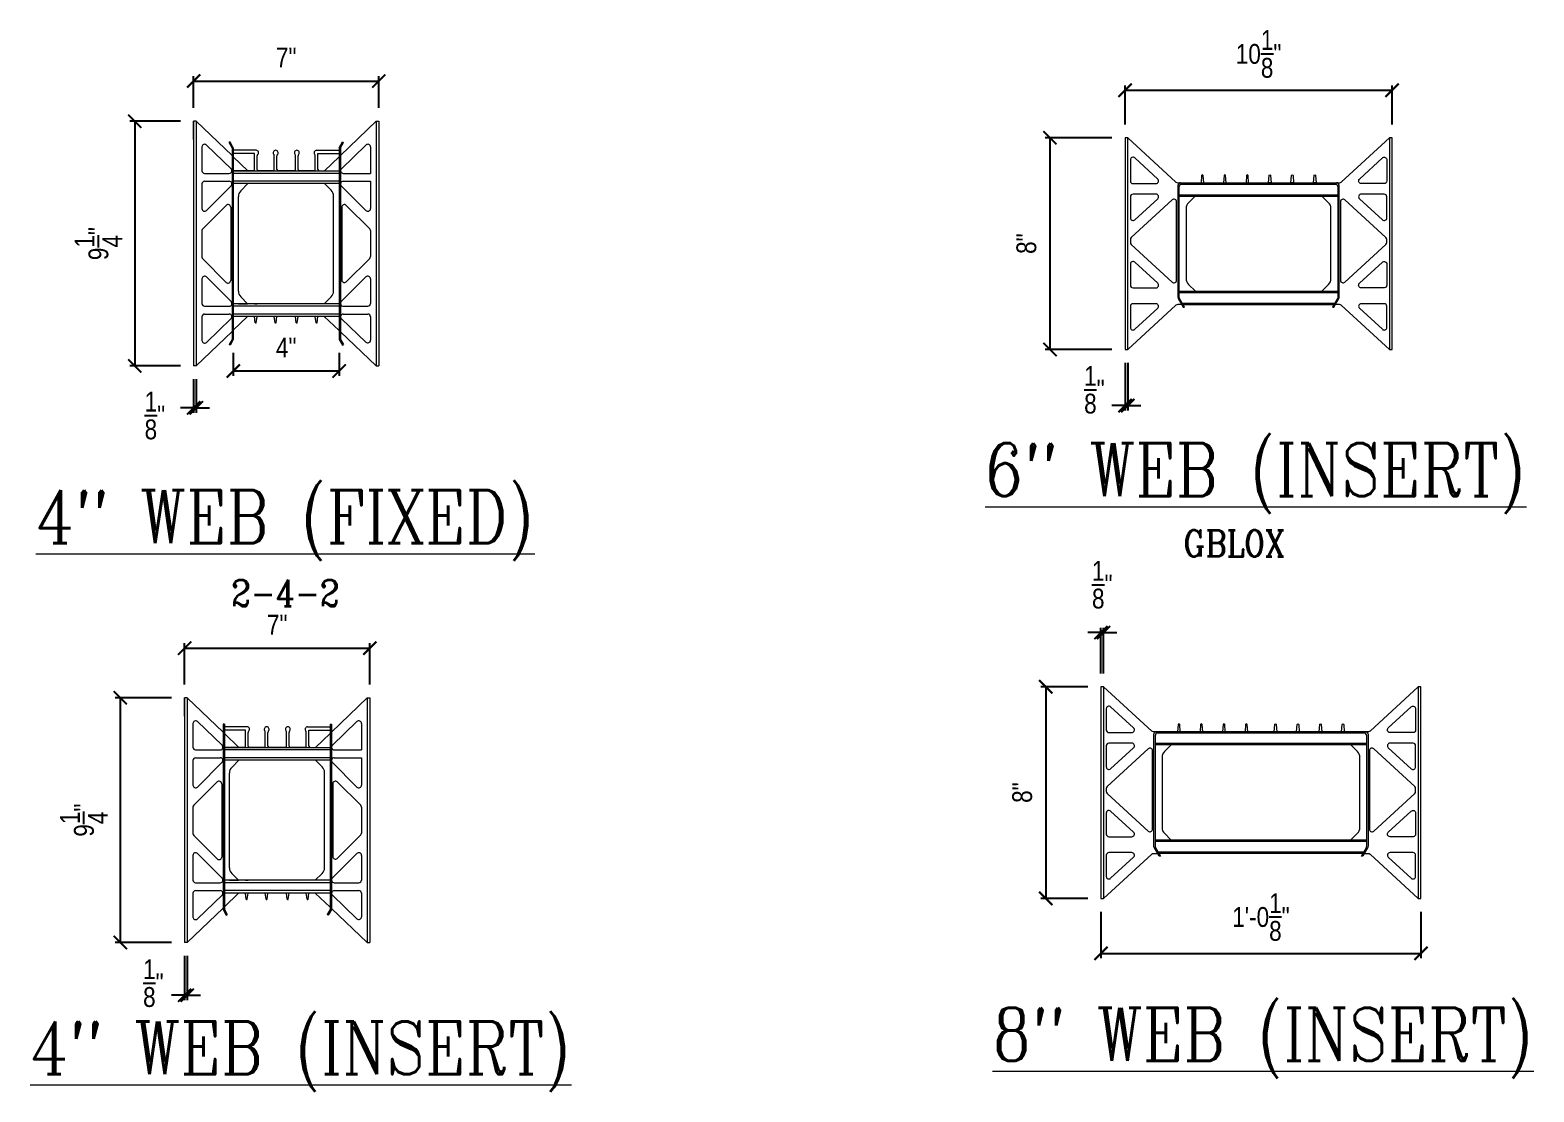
# Model space of a CAD drawing. Header units: inches. Extents: x -111.2 to -43.3, y 42.3 to 133.3.
# Drawn here: x -102.6 to -45.7, y 93.2 to 133.3 of the extents above; entities that cross this region are included whole.
import ezdxf

# ---------------------------------------------------------------- set-up
doc = ezdxf.new("R2010")
doc.units = ezdxf.units.IN
doc.header["$MEASUREMENT"] = 0
doc.layers.get('Defpoints').update_dxf_attribs({"color": 252})
doc.layers.add('DETAILS', color=7, linetype='Continuous', lineweight=13)
doc.layers.add('DIM', color=3, linetype='Continuous', lineweight=13)
doc.styles.add('ARCTEXT', font='arctext.shx', dxfattribs={"width": 0.85})
doc.styles.add('RomanC', font='romanc.shx', dxfattribs={"width": 0.85, "height": 5})
doc.dimstyles.new('ARCTEXT 1-1', dxfattribs={"dimscale": 0, "dimtxt": 1, "dimasz": 1, "dimexe": 0.1875, "dimexo": 1, "dimgap": 0.5, "dimtad": 1, "dimdec": 4, "dimzin": 3, "dimdsep": 46, "dimlunit": 4, "dimtxsty": 'ARCTEXT', "dimblk": 'ARCHTICK', "dimcen": 1, "dimclrd": 256, "dimclre": 256, "dimclrt": 256, "dimadec": 0, "dimazin": 0, "dimtfac": 1, "dimtdec": 4, "dimtofl": 0, "dimtmove": 2, "dimatfit": 3, "dimldrblk": 'arrow', "dimfxl": 0, "dimtolj": 1, "dimtzin": 0, "dimarcsym": 0})

# ---------------------------------------------------------------- blocks, each defined once
blk = doc.blocks.new('_ArchTick')
at = {"color": 0, "linetype": 'ByBlock', "const_width": 0.15}
blk.add_lwpolyline([(-0.5, -0.5), (0.5, 0.5)], dxfattribs=at)
blk = doc.blocks.new('*D222')
at = {"lineweight": -2}
for p, q in [((-62.096, 110.569), (-62.596, 110.569)), ((-62.096, 109.023), (-62.096, 110.756)), ((-61.996, 109.023), (-61.996, 110.756)), ((-61.996, 110.569), (-61.496, 110.569))]:
    blk.add_line(p, q, dxfattribs=at)
at = {"layer": 'Defpoints', "color": 0}
for p in [(-61.996, 110.569), (-62.096, 108.523), (-61.996, 108.523)]:
    blk.add_point(p, dxfattribs=at)
at = {"lineweight": -2, "xscale": 0.5, "yscale": 0.5, "zscale": 0.5}
blk.add_blockref('_ArchTick', (-62.096, 110.569), dxfattribs=at)
at = {"lineweight": -2, "xscale": 0.5, "yscale": 0.5, "zscale": 0.5, "rotation": 180}
blk.add_blockref('_ArchTick', (-61.996, 110.569), dxfattribs=at)
at = {"insert": (-62.046, 112.381), "char_height": 0.75, "attachment_point": 5, "style": 'ARCTEXT'}
blk.add_mtext('\\A1;{\\H1.000000x;\\S1/8;}"', dxfattribs=at)
blk = doc.blocks.new('arrow')
at = {"layer": 'DIM'}
blk.add_hatch(color=253, dxfattribs=at).paths.add_polyline_path([(-2, 0.5), (-2, -0.5), (0, 0)])
at = {"layer": 'DIM', "lineweight": 9}
for points in [[(-2, 0.98), (-2, 0.5), (-2.47, 0.62)], [(0.37, 0.09), (0, 0)], [(0.37, -0.09), (0, 0)], [(-2, -0.98), (-2, -0.5), (-2.47, -0.62)]]:
    blk.add_lwpolyline(points, dxfattribs=at)
at = {"layer": 'DIM', "lineweight": 15}
blk.add_lwpolyline([(0, 0), (-2, -0.5), (-2, 0.5), (0, 0)], dxfattribs=at)
blk = doc.blocks.new('*D227')
at = {"lineweight": -2}
for p, q in [((-96.402, 130.396), (-96.402, 131.601)), ((-96.402, 131.414), (-89.402, 131.414)), ((-89.402, 130.396), (-89.402, 131.601))]:
    blk.add_line(p, q, dxfattribs=at)
at = {"layer": 'Defpoints', "color": 0}
for p in [(-89.402, 131.414), (-96.402, 129.896), (-89.402, 129.896)]:
    blk.add_point(p, dxfattribs=at)
at = {"lineweight": -2, "xscale": 0.5, "yscale": 0.5, "zscale": 0.5, "rotation": 180}
blk.add_blockref('_ArchTick', (-96.402, 131.414), dxfattribs=at)
at = {"lineweight": -2, "xscale": 0.5, "yscale": 0.5, "zscale": 0.5}
blk.add_blockref('_ArchTick', (-89.402, 131.414), dxfattribs=at)
at = {"insert": (-92.902, 132.302), "char_height": 0.75, "attachment_point": 5, "style": 'ARCTEXT'}
blk.add_mtext('\\A1;7"', dxfattribs=at)
blk = doc.blocks.new('*D228')
at = {"lineweight": -2}
for p, q in [((-96.902, 129.896), (-98.818, 129.896)), ((-98.63, 129.896), (-98.63, 120.646)), ((-96.902, 120.646), (-98.818, 120.646))]:
    blk.add_line(p, q, dxfattribs=at)
at = {"layer": 'Defpoints', "color": 0}
for p in [(-96.402, 129.896), (-98.63, 120.646), (-96.402, 120.646)]:
    blk.add_point(p, dxfattribs=at)
at = {"lineweight": -2, "xscale": 0.5, "yscale": 0.5, "zscale": 0.5}
for p, rotation in [((-98.63, 129.896), 90), ((-98.63, 120.646), 270)]:
    blk.add_blockref('_ArchTick', p, dxfattribs=dict(at, rotation=rotation))
at = {"insert": (-100.005, 125.271), "char_height": 0.75, "attachment_point": 5, "rotation": 90, "style": 'ARCTEXT'}
blk.add_mtext('\\A1;9{\\H1.000000x;\\S1/4;}"', dxfattribs=at)
blk = doc.blocks.new('*D229')
at = {"lineweight": -2}
for p, q in [((-96.402, 120.146), (-96.402, 118.878)), ((-96.302, 120.146), (-96.302, 118.878)), ((-96.402, 119.066), (-96.902, 119.066)), ((-96.302, 119.066), (-95.802, 119.066))]:
    blk.add_line(p, q, dxfattribs=at)
at = {"layer": 'Defpoints', "color": 0}
for p in [(-96.402, 120.646), (-96.302, 120.646), (-96.302, 119.066)]:
    blk.add_point(p, dxfattribs=at)
at = {"lineweight": -2, "xscale": 0.5, "yscale": 0.5, "zscale": 0.5}
blk.add_blockref('_ArchTick', (-96.402, 119.066), dxfattribs=at)
at = {"lineweight": -2, "xscale": 0.5, "yscale": 0.5, "zscale": 0.5, "rotation": 180}
blk.add_blockref('_ArchTick', (-96.302, 119.066), dxfattribs=at)
at = {"insert": (-97.868, 118.775), "char_height": 0.75, "attachment_point": 5, "style": 'ARCTEXT'}
blk.add_mtext('\\A1;{\\H1.000000x;\\S1/8;}"', dxfattribs=at)
blk = doc.blocks.new('*D230')
at = {"lineweight": -2}
for p, q in [((-94.902, 121.148), (-94.902, 120.27)), ((-90.902, 121.148), (-90.902, 120.27)), ((-94.902, 120.457), (-90.902, 120.457))]:
    blk.add_line(p, q, dxfattribs=at)
at = {"layer": 'Defpoints', "color": 0}
for p in [(-94.902, 121.648), (-90.902, 121.648), (-90.902, 120.457)]:
    blk.add_point(p, dxfattribs=at)
at = {"lineweight": -2, "xscale": 0.5, "yscale": 0.5, "zscale": 0.5, "rotation": 180}
blk.add_blockref('_ArchTick', (-94.902, 120.457), dxfattribs=at)
at = {"lineweight": -2, "xscale": 0.5, "yscale": 0.5, "zscale": 0.5}
blk.add_blockref('_ArchTick', (-90.902, 120.457), dxfattribs=at)
at = {"insert": (-92.902, 121.345), "char_height": 0.75, "attachment_point": 5, "style": 'ARCTEXT'}
blk.add_mtext('\\A1;4"', dxfattribs=at)
blk = doc.blocks.new('*D231')
at = {"lineweight": -2}
for p, q in [((-97.242, 108.108), (-99.365, 108.108)), ((-99.177, 108.108), (-99.177, 98.858)), ((-97.242, 98.858), (-99.365, 98.858))]:
    blk.add_line(p, q, dxfattribs=at)
at = {"layer": 'Defpoints', "color": 0}
for p in [(-96.742, 108.108), (-99.177, 98.858), (-96.742, 98.858)]:
    blk.add_point(p, dxfattribs=at)
at = {"lineweight": -2, "xscale": 0.5, "yscale": 0.5, "zscale": 0.5}
for p, rotation in [((-99.177, 108.108), 90), ((-99.177, 98.858), 270)]:
    blk.add_blockref('_ArchTick', p, dxfattribs=dict(at, rotation=rotation))
at = {"insert": (-100.552, 103.483), "char_height": 0.75, "attachment_point": 5, "rotation": 90, "style": 'ARCTEXT'}
blk.add_mtext('\\A1;9{\\H1.000000x;\\S1/4;}"', dxfattribs=at)
blk = doc.blocks.new('*D232')
at = {"lineweight": -2}
for p, q in [((-96.742, 98.358), (-96.742, 96.677)), ((-96.642, 98.358), (-96.642, 96.677)), ((-96.742, 96.865), (-97.242, 96.865)), ((-96.642, 96.865), (-96.142, 96.865))]:
    blk.add_line(p, q, dxfattribs=at)
at = {"layer": 'Defpoints', "color": 0}
for p in [(-96.742, 98.858), (-96.642, 98.858), (-96.642, 96.865)]:
    blk.add_point(p, dxfattribs=at)
at = {"lineweight": -2, "xscale": 0.5, "yscale": 0.5, "zscale": 0.5}
blk.add_blockref('_ArchTick', (-96.742, 96.865), dxfattribs=at)
at = {"lineweight": -2, "xscale": 0.5, "yscale": 0.5, "zscale": 0.5, "rotation": 180}
blk.add_blockref('_ArchTick', (-96.642, 96.865), dxfattribs=at)
at = {"insert": (-97.926, 97.324), "char_height": 0.75, "attachment_point": 5, "style": 'ARCTEXT'}
blk.add_mtext('\\A1;{\\H1.000000x;\\S1/8;}"', dxfattribs=at)
blk = doc.blocks.new('*D233')
at = {"lineweight": -2}
for p, q in [((-96.742, 108.608), (-96.742, 110.17)), ((-96.742, 109.983), (-89.742, 109.983)), ((-89.742, 108.608), (-89.742, 110.17))]:
    blk.add_line(p, q, dxfattribs=at)
at = {"layer": 'Defpoints', "color": 0}
for p in [(-89.742, 109.983), (-96.742, 108.108), (-89.742, 108.108)]:
    blk.add_point(p, dxfattribs=at)
at = {"lineweight": -2, "xscale": 0.5, "yscale": 0.5, "zscale": 0.5, "rotation": 180}
blk.add_blockref('_ArchTick', (-96.742, 109.983), dxfattribs=at)
at = {"lineweight": -2, "xscale": 0.5, "yscale": 0.5, "zscale": 0.5}
blk.add_blockref('_ArchTick', (-89.742, 109.983), dxfattribs=at)
at = {"insert": (-93.242, 110.871), "char_height": 0.75, "attachment_point": 5, "style": 'ARCTEXT'}
blk.add_mtext('\\A1;7"', dxfattribs=at)
blk = doc.blocks.new('*D234')
at = {"lineweight": -2}
for p, q in [((-61.683, 129.269), (-64.211, 129.269)), ((-64.024, 129.269), (-64.024, 121.269)), ((-61.683, 121.269), (-64.211, 121.269))]:
    blk.add_line(p, q, dxfattribs=at)
at = {"layer": 'Defpoints', "color": 0}
for p in [(-61.183, 129.269), (-64.024, 121.269), (-61.183, 121.269)]:
    blk.add_point(p, dxfattribs=at)
at = {"lineweight": -2, "xscale": 0.5, "yscale": 0.5, "zscale": 0.5}
for p, rotation in [((-64.024, 129.269), 90), ((-64.024, 121.269), 270)]:
    blk.add_blockref('_ArchTick', p, dxfattribs=dict(at, rotation=rotation))
at = {"insert": (-64.912, 125.269), "char_height": 0.75, "attachment_point": 5, "rotation": 90, "style": 'ARCTEXT'}
blk.add_mtext('\\A1;8"', dxfattribs=at)
blk = doc.blocks.new('*D235')
at = {"lineweight": -2}
for p, q in [((-61.183, 129.769), (-61.183, 131.252)), ((-61.183, 131.065), (-51.088, 131.065)), ((-51.088, 129.769), (-51.088, 131.252))]:
    blk.add_line(p, q, dxfattribs=at)
at = {"layer": 'Defpoints', "color": 0}
for p in [(-51.088, 131.065), (-61.183, 129.269), (-51.088, 129.269)]:
    blk.add_point(p, dxfattribs=at)
at = {"lineweight": -2, "xscale": 0.5, "yscale": 0.5, "zscale": 0.5, "rotation": 180}
blk.add_blockref('_ArchTick', (-61.183, 131.065), dxfattribs=at)
at = {"lineweight": -2, "xscale": 0.5, "yscale": 0.5, "zscale": 0.5}
blk.add_blockref('_ArchTick', (-51.088, 131.065), dxfattribs=at)
at = {"insert": (-56.136, 132.44), "char_height": 0.75, "attachment_point": 5, "style": 'ARCTEXT'}
blk.add_mtext('\\A1;10{\\H1.000000x;\\S1/8;}"', dxfattribs=at)
blk = doc.blocks.new('*D236')
at = {"lineweight": -2}
for p, q in [((-61.183, 120.769), (-61.183, 118.963)), ((-61.083, 120.769), (-61.083, 118.963)), ((-61.183, 119.15), (-61.683, 119.15)), ((-61.083, 119.15), (-60.583, 119.15))]:
    blk.add_line(p, q, dxfattribs=at)
at = {"layer": 'Defpoints', "color": 0}
for p in [(-61.183, 121.269), (-61.083, 121.269), (-61.083, 119.15)]:
    blk.add_point(p, dxfattribs=at)
at = {"lineweight": -2, "xscale": 0.5, "yscale": 0.5, "zscale": 0.5}
blk.add_blockref('_ArchTick', (-61.183, 119.15), dxfattribs=at)
at = {"lineweight": -2, "xscale": 0.5, "yscale": 0.5, "zscale": 0.5, "rotation": 180}
blk.add_blockref('_ArchTick', (-61.083, 119.15), dxfattribs=at)
at = {"insert": (-62.344, 119.749), "char_height": 0.75, "attachment_point": 5, "style": 'ARCTEXT'}
blk.add_mtext('\\A1;{\\H1.000000x;\\S1/8;}"', dxfattribs=at)
blk = doc.blocks.new('*D237')
at = {"lineweight": -2}
for p, q in [((-62.596, 108.523), (-64.371, 108.523)), ((-64.183, 108.523), (-64.183, 100.523)), ((-62.596, 100.523), (-64.371, 100.523))]:
    blk.add_line(p, q, dxfattribs=at)
at = {"layer": 'Defpoints', "color": 0}
for p in [(-62.096, 108.523), (-64.183, 100.523), (-62.096, 100.523)]:
    blk.add_point(p, dxfattribs=at)
at = {"lineweight": -2, "xscale": 0.5, "yscale": 0.5, "zscale": 0.5}
for p, rotation in [((-64.183, 108.523), 90), ((-64.183, 100.523), 270)]:
    blk.add_blockref('_ArchTick', p, dxfattribs=dict(at, rotation=rotation))
at = {"insert": (-65.071, 104.523), "char_height": 0.75, "attachment_point": 5, "rotation": 90, "style": 'ARCTEXT'}
blk.add_mtext('\\A1;8"', dxfattribs=at)
blk = doc.blocks.new('*D238')
at = {"lineweight": -2}
for p, q in [((-62.096, 100.023), (-62.096, 98.261)), ((-49.996, 100.023), (-49.996, 98.261)), ((-62.096, 98.448), (-49.996, 98.448))]:
    blk.add_line(p, q, dxfattribs=at)
at = {"layer": 'Defpoints', "color": 0}
for p in [(-62.096, 100.523), (-49.996, 100.523), (-49.996, 98.448)]:
    blk.add_point(p, dxfattribs=at)
at = {"lineweight": -2, "xscale": 0.5, "yscale": 0.5, "zscale": 0.5, "rotation": 180}
blk.add_blockref('_ArchTick', (-62.096, 98.448), dxfattribs=at)
at = {"lineweight": -2, "xscale": 0.5, "yscale": 0.5, "zscale": 0.5}
blk.add_blockref('_ArchTick', (-49.996, 98.448), dxfattribs=at)
at = {"insert": (-56.046, 99.823), "char_height": 0.75, "attachment_point": 5, "style": 'ARCTEXT'}
blk.add_mtext('\\A1;1\'-0{\\H1.000000x;\\S1/8;}"', dxfattribs=at)

msp = doc.modelspace()

# ---------------------------------------------------------------- linework, layer by layer
at = {"layer": 'DETAILS', "color": 6, "lineweight": 20}
for p, q in [((-96.40174, 129.8965), (-96.40174, 120.6465)), ((-96.40174, 129.20007), (-96.40174, 129.8965)), ((-96.30174, 129.8965), (-96.40174, 129.8965)), ((-96.30174, 129.8965), (-96.30174, 120.6465)), ((-94.95174, 128.59496), (-96.30174, 129.8965)), ((-90.85174, 128.59496), (-89.50174, 129.8965)), ((-89.50174, 129.8965), (-89.50174, 120.6465)), ((-89.50174, 129.8965), (-89.40174, 129.8965)), ((-89.40174, 129.8965), (-89.40174, 120.6465)), ((-95.02674, 129.11232), (-95.06424, 129.09067)), ((-94.95174, 128.89582), (-95.06424, 129.09067)), ((-94.90174, 128.89582), (-95.02674, 129.11232)), ((-90.90174, 128.89582), (-90.77674, 129.11232)), ((-90.85174, 128.89582), (-90.73924, 129.09067)), ((-90.77674, 129.11232), (-90.73924, 129.09067)), ((-96.08661, 128.92352), (-96.08661, 128.0265)), ((-94.98678, 128.09849), (-95.9172, 128.99551)), ((-94.95174, 128.89582), (-94.95174, 121.64779)), ((-94.90174, 128.89582), (-94.90174, 121.64779)), ((-94.03372, 128.79582), (-94.90174, 128.79582)), ((-94.10174, 128.67082), (-94.90174, 128.67082)), ((-94.35174, 128.0165), (-94.90174, 128.54676)), ((-94.10174, 128.0665), (-94.10174, 128.67082)), ((-94.00174, 128.0665), (-94.00174, 128.58439)), ((-93.35174, 128.0665), (-93.35174, 128.58439)), ((-93.25174, 128.0665), (-93.25174, 128.58439)), ((-92.55174, 128.0665), (-92.55174, 128.58439)), ((-92.45174, 128.0665), (-92.45174, 128.58439)), ((-91.80174, 128.0665), (-91.80174, 128.58439)), ((-91.75174, 128.79582), (-90.90174, 128.79582)), ((-91.70174, 128.0665), (-91.70174, 128.67082)), ((-91.70174, 128.67082), (-90.90174, 128.67082)), ((-91.45174, 128.0165), (-90.90174, 128.54676)), ((-90.90174, 128.89582), (-90.90174, 121.64779)), ((-90.85174, 128.89582), (-90.85174, 121.64779)), ((-90.81669, 128.09849), (-89.88627, 128.99551)), ((-89.71686, 128.92352), (-89.71686, 127.9265)), ((-94.90174, 128.0165), (-94.35174, 128.0165)), ((-94.15174, 128.0165), (-94.90174, 128.0165)), ((-94.90174, 128.0165), (-90.90174, 128.0165)), ((-94.15174, 128.0165), (-93.95174, 128.0165)), ((-93.40174, 128.0165), (-93.95174, 128.0165)), ((-93.40174, 128.0165), (-93.20174, 128.0165)), ((-92.60174, 128.0165), (-93.20174, 128.0165)), ((-92.60174, 128.0165), (-92.40174, 128.0165)), ((-91.85174, 128.0165), (-92.40174, 128.0165)), ((-91.85174, 128.0165), (-91.65174, 128.0165)), ((-91.65174, 128.0165), (-91.45174, 128.0165)), ((-96.08661, 127.5265), (-96.08661, 126.59305)), ((-95.98661, 127.9265), (-95.05619, 127.9265)), ((-95.98661, 127.6265), (-95.05316, 127.6265)), ((-94.98245, 127.45579), (-95.9159, 126.52234)), ((-90.90174, 127.9265), (-94.90174, 127.9265)), ((-90.90174, 127.6265), (-94.90174, 127.6265)), ((-90.90174, 127.5365), (-94.90174, 127.5365)), ((-94.35174, 127.5365), (-94.62387, 127.26437)), ((-91.45174, 127.5365), (-91.1996, 127.28437)), ((-90.82102, 127.45579), (-89.88757, 126.52234)), ((-90.75031, 127.6265), (-89.71686, 127.6265)), ((-90.74728, 127.9265), (-89.71686, 127.9265)), ((-89.71686, 127.6265), (-89.71686, 126.59305)), ((-94.71174, 123.47076), (-94.71174, 127.05224)), ((-91.11174, 123.47076), (-91.11174, 127.07224)), ((-95.17245, 126.71579), (-96.05732, 125.83092)), ((-95.00174, 126.64508), (-95.00174, 123.87792)), ((-90.80174, 126.64508), (-90.80174, 123.89792)), ((-90.63102, 126.71579), (-89.74615, 125.83092)), ((-96.08661, 125.76021), (-96.08661, 124.76279)), ((-89.71686, 125.76021), (-89.71686, 124.78279)), ((-95.17245, 123.80721), (-96.05732, 124.69208)), ((-90.63102, 123.82721), (-89.74615, 124.71208)), ((-94.98245, 123.07721), (-95.9159, 124.01066)), ((-90.82102, 123.07721), (-89.88757, 124.01066)), ((-96.08661, 123.93995), (-96.08661, 123.0065)), ((-89.71686, 123.93995), (-89.71686, 123.0065)), ((-95.98661, 122.9065), (-95.05316, 122.9065)), ((-90.90174, 122.9965), (-94.90174, 122.9965)), ((-90.90174, 122.9065), (-94.90174, 122.9065)), ((-94.71174, 122.9965), (-94.36174, 122.9965)), ((-94.36174, 122.9965), (-94.62387, 123.25863)), ((-94.10174, 122.9965), (-94.00174, 122.9965)), ((-91.46174, 122.9965), (-91.1996, 123.25863)), ((-90.75031, 122.9065), (-89.81686, 122.9065)), ((-96.08661, 122.5065), (-96.08661, 121.60967)), ((-95.98661, 122.6065), (-95.0562, 122.6065)), ((-94.9868, 122.4345), (-95.91721, 121.53767)), ((-90.90174, 122.6065), (-94.90174, 122.6065)), ((-90.90174, 122.5165), (-94.90174, 122.5165)), ((-94.36174, 122.5165), (-94.90174, 121.99598)), ((-94.07135, 122.28258), (-94.10174, 122.5165)), ((-94.03212, 122.28258), (-94.00174, 122.5165)), ((-93.32135, 122.28258), (-93.35174, 122.5165)), ((-93.28212, 122.28258), (-93.25174, 122.5165)), ((-92.52135, 122.28258), (-92.55174, 122.5165)), ((-92.48212, 122.28258), (-92.45174, 122.5165)), ((-91.77135, 122.28258), (-91.80174, 122.5165)), ((-91.73212, 122.28258), (-91.70174, 122.5165)), ((-91.46174, 122.5165), (-90.90174, 121.98221)), ((-90.81542, 122.43415), (-89.88589, 121.5473)), ((-90.74639, 122.6065), (-89.81686, 122.6065)), ((-89.71686, 122.5065), (-89.71686, 121.61966)), ((-94.95174, 121.94779), (-96.30174, 120.6465)), ((-90.85174, 121.93451), (-89.50174, 120.6465)), ((-94.95174, 121.64779), (-95.06424, 121.45293)), ((-95.02674, 121.43128), (-95.06424, 121.45293)), ((-94.90174, 121.64779), (-95.02674, 121.43128)), ((-90.90174, 121.64779), (-90.77674, 121.43128)), ((-90.85174, 121.64779), (-90.73924, 121.45293)), ((-90.77674, 121.43128), (-90.73924, 121.45293)), ((-96.30174, 120.6465), (-96.40174, 120.6465)), ((-89.50174, 120.6465), (-89.40174, 120.6465)), ((-96.742, 108.10845), (-96.742, 98.85845)), ((-96.742, 107.41202), (-96.742, 108.10845)), ((-96.642, 108.10845), (-96.742, 108.10845)), ((-96.642, 108.10845), (-96.642, 98.85845)), ((-95.292, 106.80691), (-96.642, 108.10845)), ((-91.192, 106.80691), (-89.842, 108.10845)), ((-89.842, 108.10845), (-89.842, 98.85845)), ((-89.842, 108.10845), (-89.742, 108.10845)), ((-89.742, 108.10845), (-89.742, 98.85845)), ((-96.42687, 107.13547), (-96.42687, 106.23845)), ((-95.32704, 106.31044), (-96.25746, 107.20746)), ((-95.292, 107.10776), (-95.292, 100.10845)), ((-95.242, 107.10776), (-95.292, 107.10776)), ((-95.242, 107.10776), (-95.242, 100.10845)), ((-94.37398, 107.00776), (-95.242, 107.00776)), ((-92.092, 107.00776), (-91.242, 107.00776)), ((-91.242, 107.10776), (-91.242, 100.10845)), ((-91.242, 107.10776), (-91.192, 107.10776)), ((-91.192, 107.10776), (-91.192, 100.10845)), ((-91.15695, 106.31044), (-90.22653, 107.20746)), ((-90.05713, 107.13547), (-90.05713, 106.13845)), ((-94.442, 106.88276), (-95.242, 106.88276)), ((-94.692, 106.22845), (-95.242, 106.7587)), ((-94.442, 106.27845), (-94.442, 106.88276)), ((-94.342, 106.27845), (-94.342, 106.79633)), ((-93.692, 106.27845), (-93.692, 106.79633)), ((-93.592, 106.27845), (-93.592, 106.79633)), ((-92.892, 106.27845), (-92.892, 106.79633)), ((-92.792, 106.27845), (-92.792, 106.79633)), ((-92.142, 106.27845), (-92.142, 106.79633)), ((-92.042, 106.27845), (-92.042, 106.88276)), ((-92.042, 106.88276), (-91.242, 106.88276)), ((-91.792, 106.22845), (-91.242, 106.7587)), ((-96.32687, 106.13845), (-95.39645, 106.13845)), ((-96.32687, 105.83845), (-95.39342, 105.83845)), ((-95.242, 106.22845), (-94.692, 106.22845)), ((-94.492, 106.22845), (-95.242, 106.22845)), ((-95.242, 106.22845), (-91.242, 106.22845)), ((-91.242, 106.13845), (-95.242, 106.13845)), ((-91.242, 105.83845), (-95.242, 105.83845)), ((-94.492, 106.22845), (-94.292, 106.22845)), ((-93.742, 106.22845), (-94.292, 106.22845)), ((-93.742, 106.22845), (-93.542, 106.22845)), ((-92.942, 106.22845), (-93.542, 106.22845)), ((-92.942, 106.22845), (-92.742, 106.22845)), ((-92.192, 106.22845), (-92.742, 106.22845)), ((-92.192, 106.22845), (-91.992, 106.22845)), ((-91.992, 106.22845), (-91.792, 106.22845)), ((-91.09058, 105.83845), (-90.05713, 105.83845)), ((-91.08755, 106.13845), (-90.05713, 106.13845)), ((-90.05713, 105.83845), (-90.05713, 104.805)), ((-96.42687, 105.73845), (-96.42687, 104.805)), ((-95.32271, 105.66774), (-96.25616, 104.73429)), ((-91.242, 105.74845), (-95.242, 105.74845)), ((-95.052, 101.68271), (-95.052, 105.26418)), ((-94.692, 105.74845), (-94.96413, 105.47632)), ((-91.792, 105.74845), (-91.53987, 105.49632)), ((-91.452, 101.68271), (-91.452, 105.28418)), ((-91.16129, 105.66774), (-90.22784, 104.73429)), ((-95.51271, 104.92774), (-96.39758, 104.04287)), ((-95.342, 104.85703), (-95.342, 102.08987)), ((-91.142, 104.85703), (-91.142, 102.10987)), ((-90.97129, 104.92774), (-90.08642, 104.04287)), ((-96.42687, 103.97215), (-96.42687, 102.97474)), ((-90.05713, 103.97215), (-90.05713, 102.99474)), ((-90.97129, 102.03916), (-90.08642, 102.92403)), ((-95.51271, 102.01916), (-96.39758, 102.90403)), ((-96.42687, 102.1519), (-96.42687, 101.21845)), ((-95.32271, 101.28916), (-96.25616, 102.22261)), ((-91.16129, 101.28916), (-90.22784, 102.22261)), ((-90.05713, 102.1519), (-90.05713, 101.21845)), ((-94.702, 101.20845), (-94.96413, 101.47058)), ((-91.802, 101.20845), (-91.53987, 101.47058)), ((-96.42687, 100.71845), (-96.42687, 99.82161)), ((-96.32687, 101.11845), (-95.39342, 101.11845)), ((-96.32687, 100.81845), (-95.39646, 100.81845)), ((-91.242, 101.20845), (-95.242, 101.20845)), ((-91.242, 101.11845), (-95.242, 101.11845)), ((-91.242, 100.81845), (-95.242, 100.81845)), ((-91.242, 100.72845), (-95.242, 100.72845)), ((-94.702, 100.72845), (-95.242, 100.20793)), ((-95.052, 101.20845), (-94.702, 101.20845)), ((-94.442, 101.20845), (-94.342, 101.20845)), ((-94.41161, 100.49453), (-94.442, 100.72845)), ((-94.37239, 100.49453), (-94.342, 100.72845)), ((-93.66161, 100.49453), (-93.692, 100.72845)), ((-93.62239, 100.49453), (-93.592, 100.72845)), ((-92.86161, 100.49453), (-92.892, 100.72845)), ((-92.82239, 100.49453), (-92.792, 100.72845)), ((-92.11161, 100.49453), (-92.142, 100.72845)), ((-92.07239, 100.49453), (-92.042, 100.72845)), ((-91.802, 100.72845), (-91.242, 100.19416)), ((-91.09058, 101.11845), (-90.15713, 101.11845)), ((-91.08665, 100.81845), (-90.15713, 100.81845)), ((-90.05713, 100.71845), (-90.05713, 99.8316)), ((-95.292, 100.15974), (-96.642, 98.85845)), ((-95.32706, 100.64645), (-96.25747, 99.74962)), ((-95.292, 100.10845), (-95.167, 99.89194)), ((-95.242, 100.10845), (-95.1295, 99.91359)), ((-91.242, 100.10845), (-91.3545, 99.91359)), ((-91.192, 100.10845), (-91.317, 99.89194)), ((-91.192, 100.14646), (-89.842, 98.85845)), ((-91.15568, 100.6461), (-90.22616, 99.75925)), ((-95.167, 99.89194), (-95.1295, 99.91359)), ((-91.317, 99.89194), (-91.3545, 99.91359)), ((-96.642, 98.85845), (-96.742, 98.85845)), ((-89.842, 98.85845), (-89.742, 98.85845))]:
    msp.add_line(p, q, dxfattribs=at)
for points in [[(-61.08336, 129.26924), (-61.18336, 129.26924), (-61.18336, 121.26924), (-61.08336, 121.26924)], [(-59.13336, 127.11924), (-58.73336, 127.11924), (-56.13551, 127.11924), (-53.53766, 127.11924), (-53.13766, 127.11924)], [(-59.13336, 127.06924), (-58.73336, 127.06924), (-56.13551, 127.06924), (-53.53766, 127.06924), (-53.13766, 127.06924)], [(-59.13336, 123.46924), (-58.73336, 123.46924), (-56.13551, 123.46924), (-53.53766, 123.46924), (-53.13766, 123.46924)], [(-59.13336, 123.41924), (-58.73336, 123.41924), (-56.13551, 123.41924), (-53.53766, 123.41924), (-53.13766, 123.41924)], [(-59.01908, 123.01924), (-58.73336, 123.01924), (-56.13551, 123.01924), (-53.53766, 123.01924), (-53.25195, 123.01924)], [(-58.99051, 122.96924), (-58.73336, 122.96924), (-56.13551, 122.96924), (-53.53766, 122.96924), (-53.28052, 122.96924)], [(-61.9961, 108.52332), (-61.9961, 100.52332)], [(-50.0961, 108.52332), (-50.0961, 100.52332)], [(-52.0461, 106.37332), (-56.0461, 106.37332), (-60.0461, 106.37332)], [(-52.0961, 106.82332), (-56.0461, 106.82332), (-59.9961, 106.82332)], [(-52.0461, 106.32332), (-56.0461, 106.32332), (-60.0461, 106.32332)], [(-52.0461, 102.72332), (-56.0461, 102.72332), (-60.0461, 102.72332)], [(-52.0461, 102.67332), (-56.0461, 102.67332), (-60.0461, 102.67332)], [(-52.16039, 102.27332), (-56.0461, 102.27332), (-59.93181, 102.27332)], [(-52.18896, 102.22332), (-56.0461, 102.22332), (-59.90324, 102.22332)]]:
    msp.add_lwpolyline(points, dxfattribs=at)
for points in [[(-59.04051, 122.96924), (-59.19439, 122.96924, 0.18796016), (-59.26206, 122.94287), (-61.08336, 121.26924), (-61.08336, 129.26924), (-59.26206, 127.59561, 0.18796016), (-59.19439, 127.56924), (-59.08336, 127.56924), (-58.73336, 127.56924), (-56.13551, 127.56924), (-53.53766, 127.56924), (-53.18766, 127.56924), (-53.07663, 127.56924, 0.18796016), (-53.00897, 127.59561), (-51.18766, 129.26924)], [(-51.18766, 121.26924), (-51.08766, 121.26924), (-51.08766, 129.26924), (-51.18766, 129.26924), (-51.18766, 121.26924), (-53.00897, 122.94287, 0.18796016), (-53.07663, 122.96924), (-53.23052, 122.96924)], [(-59.08336, 127.56924, 0.41421356), (-59.18336, 127.46924), (-59.18336, 123.2458, 0.1305202), (-59.17019, 123.19618), (-58.98336, 122.86924), (-58.93336, 122.86924), (-59.12019, 123.19618, -0.1305202), (-59.13336, 123.2458), (-59.13336, 127.41924, -0.41421356), (-59.03336, 127.51924), (-58.73336, 127.51924), (-56.13551, 127.51924), (-53.53766, 127.51924), (-53.23766, 127.51924, -0.41421356), (-53.13766, 127.41924), (-53.13766, 123.2458, -0.1305202), (-53.15084, 123.19618), (-53.33766, 122.86924), (-53.28766, 122.86924), (-53.10084, 123.19618, 0.1305202), (-53.08766, 123.2458), (-53.08766, 127.46924, 0.41421356), (-53.18766, 127.56924)], [(-58.3112, 127.56924), (-58.2112, 127.56924), (-58.23134, 127.842, 0.919485), (-58.29113, 127.84204), (-58.31162, 127.56924)], [(-57.46094, 127.56924), (-57.36094, 127.56924), (-57.38108, 127.842, 0.919485), (-57.44087, 127.84204), (-57.46136, 127.56924)], [(-56.61051, 127.56924), (-56.51051, 127.56924), (-56.53066, 127.842, 0.919485), (-56.59045, 127.84204), (-56.61094, 127.56924)], [(-55.66051, 127.56924), (-55.76051, 127.56924), (-55.74037, 127.842, -0.919485), (-55.68058, 127.84204), (-55.66009, 127.56924)], [(-54.81009, 127.56924), (-54.91009, 127.56924), (-54.88994, 127.842, -0.919485), (-54.83015, 127.84204), (-54.80966, 127.56924)], [(-53.95983, 127.56924), (-54.05983, 127.56924), (-54.03968, 127.842, -0.919485), (-53.97989, 127.84204), (-53.9594, 127.56924)], [(-58.53336, 127.06924), (-58.78549, 126.81711, 0.19891237), (-58.87336, 126.60498), (-58.87336, 123.9435, 0.19891237), (-58.78549, 123.73137), (-58.52336, 123.46924)], [(-53.74766, 123.46924), (-53.48553, 123.73137, 0.19891237), (-53.39766, 123.9435), (-53.39766, 126.60498, 0.19891237), (-53.48553, 126.81711), (-53.73766, 127.06924)], [(-52.13896, 102.22332), (-51.98507, 102.22332, -0.18796016), (-51.91741, 102.19695), (-50.0961, 100.52332), (-49.9961, 100.52332), (-49.9961, 108.52332), (-50.0961, 108.52332), (-51.91741, 106.84969, -0.18796016), (-51.98507, 106.82332), (-52.0961, 106.82332, -0.41421356), (-51.9961, 106.72332), (-51.9961, 102.49988, -0.1305202), (-52.00928, 102.45026), (-52.1961, 102.12332), (-52.2461, 102.12332), (-52.05928, 102.45026, 0.1305202), (-52.0461, 102.49988), (-52.0461, 106.67332, 0.41421356), (-52.1461, 106.77332), (-56.0461, 106.77332), (-59.9461, 106.77332, 0.41421356), (-60.0461, 106.67332), (-60.0461, 102.49988, 0.1305202), (-60.03292, 102.45026), (-59.8461, 102.12332), (-59.8961, 102.12332), (-60.08292, 102.45026, -0.1305202), (-60.0961, 102.49988), (-60.0961, 106.72332, -0.41421356), (-59.9961, 106.82332), (-60.10713, 106.82332, -0.18796016), (-60.17479, 106.84969), (-61.9961, 108.52332), (-62.0961, 108.52332), (-62.0961, 100.52332), (-61.9961, 100.52332), (-60.17479, 102.19695, -0.18796016), (-60.10713, 102.22332), (-59.95324, 102.22332)], [(-59.19721, 106.82332), (-59.09721, 106.82332), (-59.11735, 107.09609, 0.919485), (-59.17714, 107.09613), (-59.19763, 106.82332)], [(-58.34695, 106.82332), (-58.24695, 106.82332), (-58.26709, 107.09609, 0.919485), (-58.32688, 107.09613), (-58.34737, 106.82332)], [(-57.49652, 106.82332), (-57.39652, 106.82332), (-57.41667, 107.09609, 0.919485), (-57.47646, 107.09613), (-57.49695, 106.82332)], [(-56.6461, 106.82332), (-56.5461, 106.82332), (-56.56625, 107.09609, 0.919485), (-56.62603, 107.09613), (-56.64652, 106.82332)], [(-55.4461, 106.82332), (-55.5461, 106.82332), (-55.52596, 107.09609, -0.919485), (-55.46617, 107.09613), (-55.44568, 106.82332)], [(-54.59568, 106.82332), (-54.69568, 106.82332), (-54.67553, 107.09609, -0.919485), (-54.61574, 107.09613), (-54.59525, 106.82332)], [(-53.74525, 106.82332), (-53.84525, 106.82332), (-53.82511, 107.09609, -0.919485), (-53.76532, 107.09613), (-53.74483, 106.82332)], [(-52.89499, 106.82332), (-52.99499, 106.82332), (-52.97485, 107.09609, -0.919485), (-52.91506, 107.09613), (-52.89457, 106.82332)], [(-59.4461, 106.32332), (-59.69823, 106.07119, 0.19891237), (-59.7861, 105.85906), (-59.7861, 103.19759, 0.19891237), (-59.69823, 102.98545), (-59.4361, 102.72332)], [(-52.6561, 102.72332), (-52.39397, 102.98545, 0.19891237), (-52.3061, 103.19759), (-52.3061, 105.85906, 0.19891237), (-52.39397, 106.07119), (-52.6461, 106.32332)]]:
    msp.add_lwpolyline(points, format="xyb", dxfattribs=at)
for points in [[(-60.98336, 128.43357), (-60.98336, 127.63791, 0.41421356), (-60.88336, 127.53791), (-60.01749, 127.53791, 0.68355815), (-59.94983, 127.71154), (-60.8157, 128.5072, 0.65301459)], [(-51.28766, 128.43357), (-51.28766, 127.63791, -0.41421356), (-51.38766, 127.53791), (-52.25353, 127.53791, -0.68355815), (-52.32119, 127.71154), (-51.45532, 128.5072, -0.65301459)], [(-60.8157, 126.16861), (-59.94983, 126.96428, 0.68355815), (-60.01749, 127.13791), (-60.88336, 127.13791, 0.41421356), (-60.98336, 127.03791), (-60.98336, 126.24225, 0.65301459)], [(-60.95102, 125.23746), (-59.40102, 123.81313, 0.65301459), (-59.23336, 123.88676), (-59.23336, 126.85172, 0.65301459), (-59.40102, 126.92535), (-60.95102, 125.50102, 0.20991068), (-60.98336, 125.42739), (-60.98336, 125.31109, 0.20991068)], [(-51.32, 125.23746, 0.20991068), (-51.28766, 125.31109), (-51.28766, 125.42739, 0.20991068), (-51.32, 125.50102), (-52.87, 126.92535, 0.65301459), (-53.03766, 126.85172), (-53.03766, 123.88676, 0.65301459), (-52.87, 123.81313)], [(-51.45532, 126.16861, 0.65301459), (-51.28766, 126.24225), (-51.28766, 127.03791, 0.41421356), (-51.38766, 127.13791), (-52.25353, 127.13791, 0.68355815), (-52.32119, 126.96428)], [(-60.98336, 124.49623), (-60.98336, 123.70057, 0.41421356), (-60.88336, 123.60057), (-60.01749, 123.60057, 0.68355815), (-59.94983, 123.7742), (-60.8157, 124.56987, 0.65301459)], [(-51.28766, 124.49623), (-51.28766, 123.70057, -0.41421356), (-51.38766, 123.60057), (-52.25353, 123.60057, -0.68355815), (-52.32119, 123.7742), (-51.45532, 124.56987, -0.65301459)], [(-60.8157, 122.03127), (-59.94983, 122.82694, 0.68355815), (-60.01749, 123.00057), (-60.88336, 123.00057, 0.41421356), (-60.98336, 122.90057), (-60.98336, 122.10491, 0.65301459)], [(-51.45532, 122.03127, 0.65301459), (-51.28766, 122.10491), (-51.28766, 122.90057, 0.41421356), (-51.38766, 123.00057), (-52.25353, 123.00057, 0.68355815), (-52.32119, 122.82694)], [(-61.8961, 107.68765), (-61.8961, 106.89199, 0.41421356), (-61.7961, 106.79199), (-60.93023, 106.79199, 0.68355815), (-60.86257, 106.96562), (-61.72844, 107.76129, 0.65301459)], [(-50.1961, 107.68765), (-50.1961, 106.89199, -0.41421356), (-50.2961, 106.79199), (-51.16197, 106.79199, -0.68355815), (-51.22963, 106.96562), (-50.36376, 107.76129, -0.65301459)], [(-61.72844, 105.4227), (-60.86257, 106.21836, 0.68355815), (-60.93023, 106.39199), (-61.7961, 106.39199, 0.41421356), (-61.8961, 106.29199), (-61.8961, 105.49633, 0.65301459)], [(-50.36376, 105.4227, 0.65301459), (-50.1961, 105.49633), (-50.1961, 106.29199, 0.41421356), (-50.2961, 106.39199), (-51.16197, 106.39199, 0.68355815), (-51.22963, 106.21836)], [(-61.86376, 104.49154), (-60.31376, 103.06721, 0.65301459), (-60.1461, 103.14085), (-60.1461, 106.1058, 0.65301459), (-60.31376, 106.17943), (-61.86376, 104.75511, 0.20991068), (-61.8961, 104.68147), (-61.8961, 104.56517, 0.20991068)], [(-50.22844, 104.49154, 0.20991068), (-50.1961, 104.56517), (-50.1961, 104.68147, 0.20991068), (-50.22844, 104.75511), (-51.77844, 106.17943, 0.65301459), (-51.9461, 106.1058), (-51.9461, 103.14085, 0.65301459), (-51.77844, 103.06721)], [(-61.8961, 103.75032), (-61.8961, 102.95465, 0.41421356), (-61.7961, 102.85465), (-60.93023, 102.85465, 0.68355815), (-60.86257, 103.02829), (-61.72844, 103.82395, 0.65301459)], [(-50.1961, 103.75032), (-50.1961, 102.95465, -0.41421356), (-50.2961, 102.85465), (-51.16197, 102.85465, -0.68355815), (-51.22963, 103.02829), (-50.36376, 103.82395, -0.65301459)], [(-61.72844, 101.28536), (-60.86257, 102.08102, 0.68355815), (-60.93023, 102.25465), (-61.7961, 102.25465, 0.41421356), (-61.8961, 102.15465), (-61.8961, 101.35899, 0.65301459)], [(-50.36376, 101.28536, 0.65301459), (-50.1961, 101.35899), (-50.1961, 102.15465, 0.41421356), (-50.2961, 102.25465), (-51.16197, 102.25465, 0.68355815), (-51.22963, 102.08102)]]:
    msp.add_lwpolyline(points, format="xyb", close=True, dxfattribs=at)
for centre, radius, start, end in [((-95.98661, 128.92352), 0.1, 46.047065, 180), ((-94.03925, 128.70478), 0.09121, 307.48633, 93.476568), ((-93.93998, 128.58863), 0.0619, 134.990324, 183.926337), ((-93.30174, 128.70224), 0.09358, 311.727867, 228.272133), ((-93.45174, 128.58439), 0.1, 0, 28.697239), ((-93.15174, 128.58439), 0.1, 151.302761, 180), ((-92.50174, 128.70224), 0.09358, 311.727867, 228.272133), ((-92.65174, 128.58439), 0.1, 0, 28.697239), ((-92.35174, 128.58439), 0.1, 151.302761, 180), ((-91.75174, 128.70224), 0.09358, 90, 228.272039), ((-91.91399, 128.58125), 0.1123, 1.599726, 27.097515), ((-89.81686, 128.92352), 0.1, 0, 133.952935), ((-95.98661, 128.0265), 0.1, 180, 270), ((-95.05619, 128.0265), 0.1, 270, 46.047065), ((-94.15174, 128.0665), 0.05, 270, 0), ((-93.95174, 128.0665), 0.05, 180, 270), ((-93.40174, 128.0665), 0.05, 270, 0), ((-93.20174, 128.0665), 0.05, 180, 270), ((-92.60174, 128.0665), 0.05, 270, 0), ((-92.40174, 128.0665), 0.05, 180, 270), ((-91.85174, 128.0665), 0.05, 270, 0), ((-91.65174, 128.0665), 0.05, 180, 270), ((-90.74728, 128.0265), 0.1, 133.952935, 270), ((-95.98661, 127.5265), 0.1, 90, 180), ((-95.05316, 127.5265), 0.1, 315, 90), ((-90.75031, 127.5265), 0.1, 90, 225), ((-94.41174, 127.05224), 0.3, 135, 180), ((-91.41174, 127.07224), 0.3, 0, 45), ((-95.98661, 126.59305), 0.1, 180, 315), ((-95.10174, 126.64508), 0.1, 0, 135), ((-90.70174, 126.64508), 0.1, 45, 180), ((-89.81686, 126.59305), 0.1, 225, 0), ((-95.98661, 125.76021), 0.1, 135, 180), ((-89.81686, 125.76021), 0.1, 0, 45), ((-95.98661, 124.76279), 0.1, 180, 225), ((-89.81686, 124.78279), 0.1, 315, 0), ((-89.81686, 124.78279), 0.1, 315, 0), ((-95.98661, 123.93995), 0.1, 45, 180), ((-89.81686, 123.93995), 0.1, 0, 135), ((-95.10174, 123.87792), 0.1, 225, 0), ((-94.41174, 123.47076), 0.3, 180, 225), ((-91.41174, 123.47076), 0.3, 315, 0), ((-90.70174, 123.89792), 0.1, 180, 315), ((-95.98661, 123.0065), 0.1, 180, 270), ((-95.05316, 123.0065), 0.1, 270, 45), ((-90.75031, 123.0065), 0.1, 135, 270), ((-89.81686, 123.0065), 0.1, 270, 0), ((-95.98661, 122.5065), 0.1, 90, 180), ((-95.0562, 122.5065), 0.1, 313.94744, 90), ((-94.05174, 122.2865), 0.02, 191.309932, 348.690068), ((-93.30174, 122.2865), 0.02, 191.309932, 348.690068), ((-92.50174, 122.2865), 0.02, 191.309932, 348.690068), ((-91.75174, 122.2865), 0.02, 191.309932, 348.690068), ((-90.74639, 122.5065), 0.1, 90, 226.346128), ((-89.81686, 122.5065), 0.1, 360, 90), ((-95.98661, 121.60967), 0.1, 180, 313.94744), ((-89.81686, 121.61966), 0.1, 226.346128, 0), ((-96.32687, 107.13547), 0.1, 46.047065, 180), ((-94.37951, 106.91673), 0.09121, 307.48633, 93.476568), ((-93.642, 106.91419), 0.09358, 311.727867, 228.272133), ((-92.842, 106.91419), 0.09358, 311.727867, 228.272133), ((-92.092, 106.91419), 0.09358, 90, 228.272039), ((-90.15713, 107.13547), 0.1, 0, 133.952935), ((-94.28024, 106.80057), 0.0619, 134.990324, 183.926337), ((-93.792, 106.79633), 0.1, 0, 28.697239), ((-93.492, 106.79633), 0.1, 151.302761, 180), ((-92.992, 106.79633), 0.1, 0, 28.697239), ((-92.692, 106.79633), 0.1, 151.302761, 180), ((-92.25425, 106.7932), 0.1123, 1.599726, 27.097515), ((-96.32687, 106.23845), 0.1, 180, 270), ((-96.32687, 105.73845), 0.1, 90, 180), ((-95.39645, 106.23845), 0.1, 270, 46.047065), ((-95.39342, 105.73845), 0.1, 315, 90), ((-94.492, 106.27845), 0.05, 270, 0), ((-94.292, 106.27845), 0.05, 180, 270), ((-93.742, 106.27845), 0.05, 270, 0), ((-93.542, 106.27845), 0.05, 180, 270), ((-92.942, 106.27845), 0.05, 270, 0), ((-92.742, 106.27845), 0.05, 180, 270), ((-92.192, 106.27845), 0.05, 270, 0), ((-91.992, 106.27845), 0.05, 180, 270), ((-91.09058, 105.73845), 0.1, 90, 225), ((-91.08755, 106.23845), 0.1, 133.952935, 270), ((-94.752, 105.26418), 0.3, 135, 180), ((-91.752, 105.28418), 0.3, 0, 45), ((-96.32687, 104.805), 0.1, 180, 315), ((-95.442, 104.85703), 0.1, 0, 135), ((-91.042, 104.85703), 0.1, 45, 180), ((-90.15713, 104.805), 0.1, 225, 0), ((-96.32687, 103.97215), 0.1, 135, 180), ((-90.15713, 103.97215), 0.1, 0, 45), ((-96.32687, 102.97474), 0.1, 180, 225), ((-90.15713, 102.99474), 0.1, 315, 0), ((-90.15713, 102.99474), 0.1, 315, 0), ((-96.32687, 102.1519), 0.1, 45, 180), ((-95.442, 102.08987), 0.1, 225, 0), ((-91.042, 102.10987), 0.1, 180, 315), ((-90.15713, 102.1519), 0.1, 0, 135), ((-96.32687, 101.21845), 0.1, 180, 270), ((-95.39342, 101.21845), 0.1, 270, 45), ((-94.752, 101.68271), 0.3, 180, 225), ((-91.752, 101.68271), 0.3, 315, 0), ((-91.09058, 101.21845), 0.1, 135, 270), ((-90.15713, 101.21845), 0.1, 270, 0), ((-96.32687, 100.71845), 0.1, 90, 180), ((-95.39646, 100.71845), 0.1, 313.94744, 90), ((-91.08665, 100.71845), 0.1, 90, 226.346128), ((-90.15713, 100.71845), 0.1, 360, 90), ((-94.392, 100.49845), 0.02, 191.309932, 348.690068), ((-93.642, 100.49845), 0.02, 191.309932, 348.690068), ((-92.842, 100.49845), 0.02, 191.309932, 348.690068), ((-92.092, 100.49845), 0.02, 191.309932, 348.690068), ((-96.32687, 99.82161), 0.1, 180, 313.94744), ((-90.15713, 99.8316), 0.1, 226.346128, 0)]:
    msp.add_arc(centre, radius, start, end, dxfattribs=at)

# ---------------------------------------------------------------- texts
at = {"layer": 'DIM', "width": 90.08, "attachment_point": 2, "style": 'RomanC'}
for s, insert, char_height in [('{\\L6" WEB (INSERT)}', (-56.24221, 117.72938), 2), ('{\\L4" WEB (FIXED)}', (-92.93376, 115.95097), 2), ('GBLOX', (-57.07065, 114.44378), 1), ('2-4-2', (-92.93376, 112.56426), 1), ('{\\L8" WEB (INSERT)}', (-55.96077, 96.3919), 2), ('{\\L4" WEB (INSERT)}', (-92.35074, 95.87925), 2)]:
    msp.add_mtext(s, dxfattribs=dict(at, insert=insert, char_height=char_height))

# ---------------------------------------------------------------- dimensions: what is measured, and where the dimension line sits
at = {"ltscale": 0.15}
for base, p1, p2, picture, middle in [((-51.08766, 131.06483), (-61.18336, 129.26924), (-51.08766, 129.26924), '*D235', (-56.13551, 132.43983)), ((-89.40174, 131.4137), (-96.40174, 129.8965), (-89.40174, 129.8965), '*D227', (-92.90174, 132.30163)), ((-90.90174, 120.45715), (-94.90174, 121.64779), (-90.90174, 121.64779), '*D230', (-92.90174, 121.34508)), ((-61.9961, 110.5687), (-62.0961, 108.52332), (-61.9961, 108.52332), '*D222', (-62.0461, 112.3812)), ((-89.742, 109.98273), (-96.742, 108.10845), (-89.742, 108.10845), '*D233', (-93.242, 110.87066)), ((-49.9961, 98.44815), (-62.0961, 100.52332), (-49.9961, 100.52332), '*D238', (-56.0461, 99.82315))]:
    dim = msp.add_linear_dim(base=base, p1=p1, p2=p2, dimstyle='ARCTEXT 1-1', override={"dimscale": 1, "dimtxt": 0.75, "dimasz": 0.5, "dimexo": 0.5}, dxfattribs=at)
    dim.commit()
    dim.dimension.update_dxf_attribs({"geometry": picture, "text_midpoint": middle})
for base, p1, p2, picture, middle in [((-98.63038, 120.6465), (-96.40174, 129.8965), (-96.40174, 120.6465), '*D228', (-100.00538, 125.2715)), ((-64.0238, 121.26924), (-61.18336, 129.26924), (-61.18336, 121.26924), '*D234', (-64.91173, 125.26924)), ((-64.18333, 100.52332), (-62.0961, 108.52332), (-62.0961, 100.52332), '*D237', (-65.07126, 104.52332)), ((-99.17711, 98.85845), (-96.742, 108.10845), (-96.742, 98.85845), '*D231', (-100.55211, 103.48345))]:
    dim = msp.add_linear_dim(base=base, p1=p1, p2=p2, angle=90, dimstyle='ARCTEXT 1-1', override={"dimscale": 1, "dimtxt": 0.75, "dimasz": 0.5, "dimexo": 0.5}, dxfattribs=at)
    dim.commit()
    dim.dimension.update_dxf_attribs({"geometry": picture, "text_midpoint": middle})
for base, p1, p2, picture, middle in [((-61.08336, 119.15013), (-61.18336, 121.26924), (-61.08336, 121.26924), '*D236', (-62.34398, 119.74892)), ((-96.30174, 119.06594), (-96.40174, 120.6465), (-96.30174, 120.6465), '*D229', (-97.86794, 118.77532)), ((-96.642, 96.8648), (-96.742, 98.85845), (-96.642, 98.85845), '*D232', (-97.92594, 97.32402))]:
    dim = msp.add_linear_dim(base=base, p1=p1, p2=p2, dimstyle='ARCTEXT 1-1', override={"dimscale": 1, "dimtxt": 0.75, "dimasz": 0.5, "dimexo": 0.5}, dxfattribs=at)
    dim.commit()
    dim.dimension.update_dxf_attribs({"geometry": picture, "text_midpoint": middle, "dimtype": 160})

doc.saveas('drawing.dxf')
